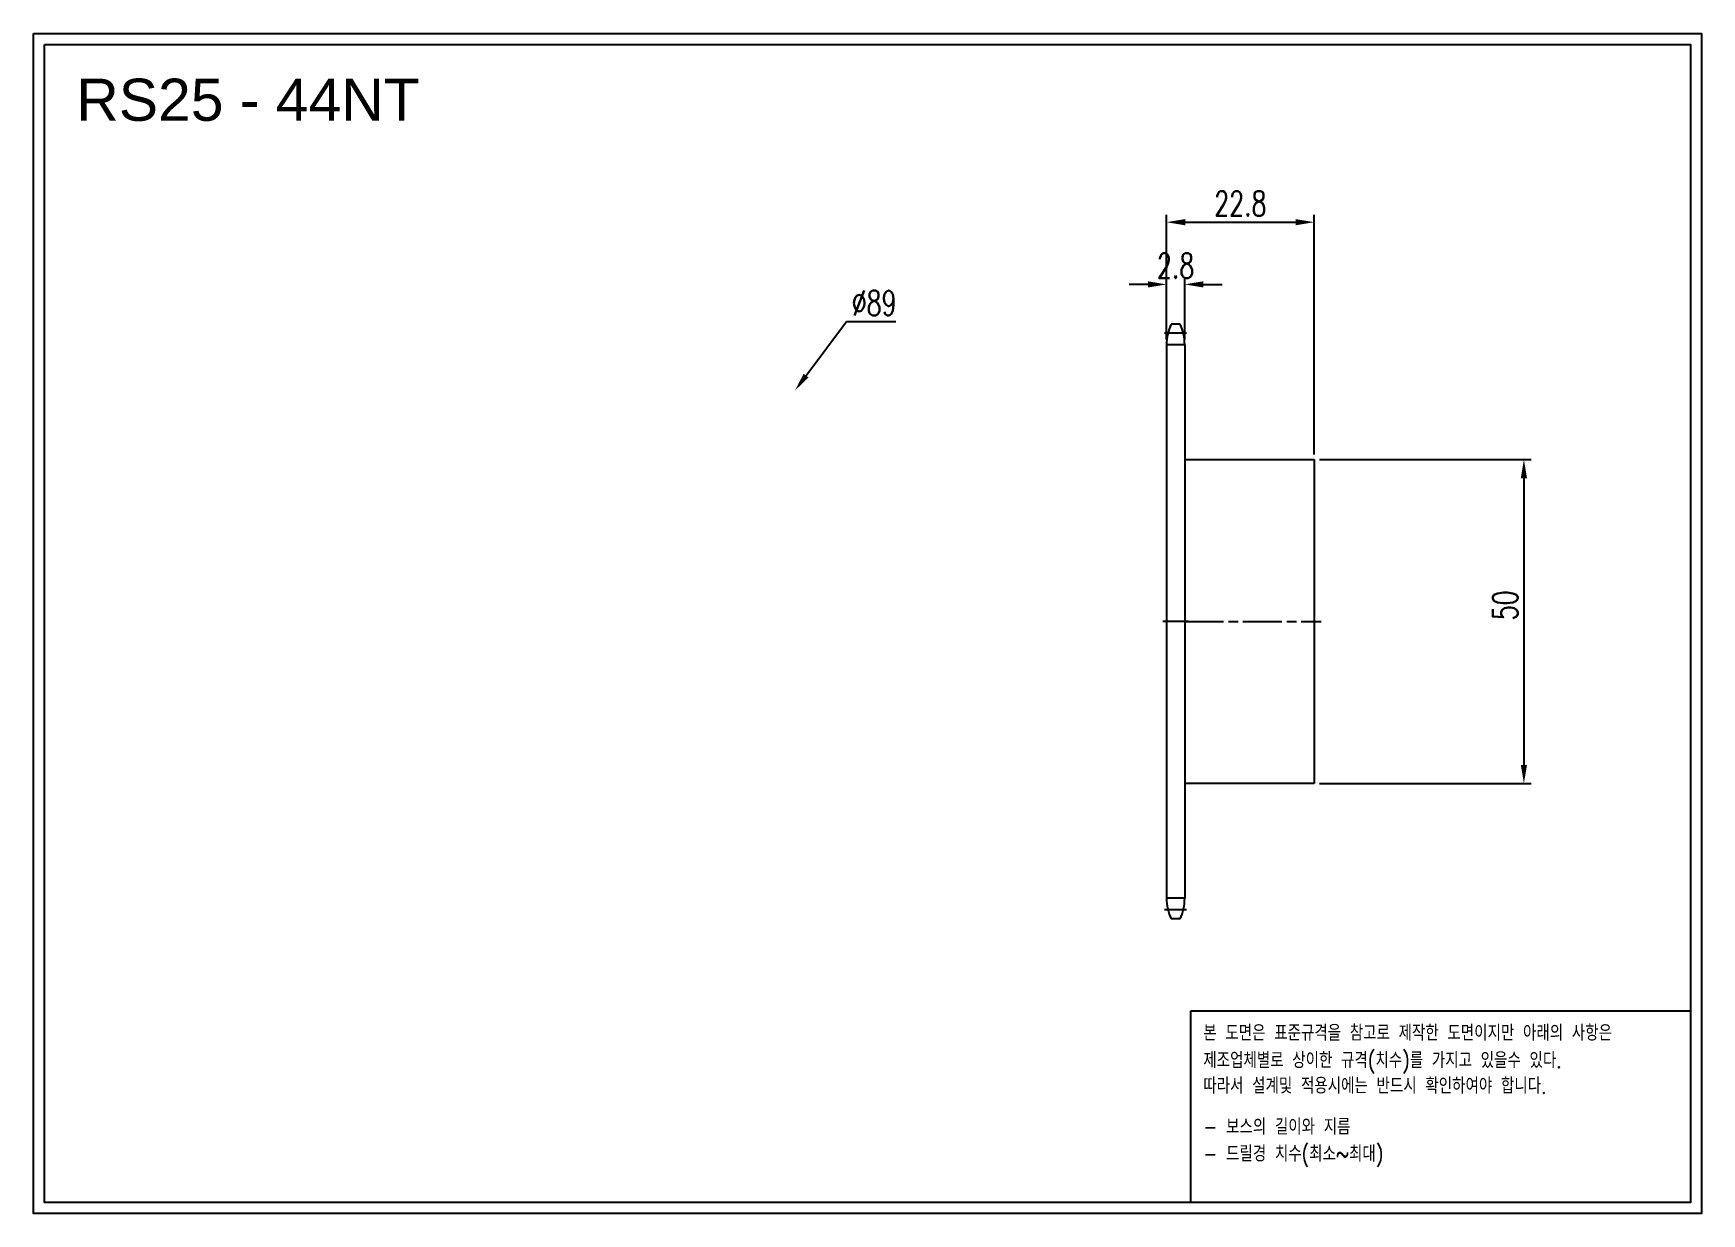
# Model space of a CAD drawing. Header units: millimetres. Extents: x -67051 to -66793, y 1720 to 1903.
import ezdxf

# ---------------------------------------------------------------- set-up
doc = ezdxf.new("R2010")
doc.units = ezdxf.units.MM
for name, pattern in [('AM_ISO02W050', [7.5, 6, -1.5]), ('AM_ISO02W050x2', [3.75, 3, -0.75]), ('AM_ISO08W050', [18, 12, -1.5, 3, -1.5]), ('AM_ISO08W050x2', [9, 6, -0.75, 1.5, -0.75])]:
    doc.linetypes.add(name, pattern=pattern)
for name, color, linetype, lineweight in [('AM_3N', 6, 'AM_ISO02W050', 25), ('AM_7', 4, 'AM_ISO08W050', 25), ('AM_7N', 4, 'AM_ISO08W050', 25)]:
    doc.layers.add(name, color=color, linetype=linetype, lineweight=lineweight)
doc.layers.add('S-DIM', color=7, linetype='Continuous')
doc.styles.add('HAN', font='ROMANS.shx', dxfattribs={"width": 0.7, "bigfont": 'whgtxt.shx'})
doc.styles.add('HSG', font='SIMPLEX.shx', dxfattribs={"width": 0.7, "bigfont": 'HSG.shx'})
doc.styles.get("Standard").update_dxf_attribs({"font": 'arial.ttf'})
doc.dimstyles.new('APP4', dxfattribs={"dimscale": 1.6, "dimtxt": 2.4, "dimasz": 1.8, "dimexe": 0.7, "dimexo": 0.5, "dimgap": 0.6, "dimtad": 1, "dimtoh": 1, "dimdec": 1, "dimrnd": 0.01, "dimzin": 9, "dimdsep": 46, "dimtxsty": 'HSG', "dimcen": 0, "dimclrd": 1, "dimclre": 1, "dimclrt": 256, "dimazin": 2, "dimtp": 1, "dimtm": 1, "dimtfac": 0.5, "dimtdec": 1, "dimtofl": 0, "dimtmove": 0, "dimatfit": 3, "dimfxl": 0, "dimtvp": 1, "dimtolj": 2, "dimlwd": -1, "dimlwe": -1, "dimarcsym": 0})

# ---------------------------------------------------------------- blocks, each defined once
blk = doc.blocks.new('*D2')
at = {"layer": 'Defpoints', "color": 0, "transparency": 16777216}
for p in [(-66853.07, 1836.75), (-66853.07, 1786.75), (-66820.69, 1786.75)]:
    blk.add_point(p, dxfattribs=at)
at = {"layer": 'S-DIM', "color": 1, "transparency": 16777216}
for p, q in [((-66852.27, 1836.75), (-66819.57, 1836.75)), ((-66820.69, 1833.87), (-66820.69, 1789.63)), ((-66852.27, 1786.75), (-66819.57, 1786.75))]:
    blk.add_line(p, q, dxfattribs=at)
for points in [[(-66821.17, 1833.87), (-66820.21, 1833.87), (-66820.69, 1836.75)], [(-66821.17, 1789.63), (-66820.21, 1789.63), (-66820.69, 1786.75)]]:
    blk.add_solid(points, dxfattribs=at)
at = {"layer": 'S-DIM', "transparency": 16777216, "insert": (-66823.57, 1814.25), "char_height": 3.84, "attachment_point": 5, "rotation": 90, "style": 'HSG'}
blk.add_mtext('\\A2;50', dxfattribs=at)
blk = doc.blocks.new('fyjkfytuj')
for p, q in [((-66537.93, 409.63), (-66517.93, 409.63)), ((-66517.93, 409.63), (-66517.93, 359.63)), ((-66517.93, 359.63), (-66537.93, 359.63))]:
    blk.add_line(p, q)
at = {"layer": 'AM_7N', "linetype": 'AM_ISO08W050x2'}
blk.add_line((-66537.93, 384.63), (-66516.85, 384.63), dxfattribs=at)
blk = doc.blocks.new('*D3')
at = {"layer": 'Defpoints', "color": 0, "transparency": 16777216}
for p in [(-66933.26, 1847.39), (-66986.58, 1776.11)]:
    blk.add_point(p, dxfattribs=at)
at = {"layer": 'S-DIM', "color": 1, "transparency": 16777216}
for p, q in [((-66925.31, 1858.02), (-66931.54, 1849.69)), ((-66917.7, 1858.02), (-66925.31, 1858.02))]:
    blk.add_line(p, q, dxfattribs=at)
blk.add_solid([(-66931.92, 1849.98), (-66931.16, 1849.41), (-66933.26, 1847.39)], dxfattribs=at)
at = {"layer": 'S-DIM', "transparency": 16777216, "insert": (-66921.03, 1860.9), "char_height": 3.84, "attachment_point": 5, "style": 'HSG'}
blk.add_mtext('\\A2;∅89', dxfattribs=at)
blk = doc.blocks.new('*D4')
at = {"layer": 'Defpoints', "color": 0, "transparency": 16777216}
for p in [(-66873.07, 1863.78), (-66875.87, 1854.46), (-66873.07, 1854.46)]:
    blk.add_point(p, dxfattribs=at)
at = {"layer": 'S-DIM', "color": 1, "transparency": 16777216}
for p, q in [((-66878.75, 1863.78), (-66881.63, 1863.78)), ((-66875.87, 1855.26), (-66875.87, 1864.9)), ((-66873.07, 1855.26), (-66873.07, 1864.9)), ((-66870.19, 1863.78), (-66867.31, 1863.78))]:
    blk.add_line(p, q, dxfattribs=at)
for points in [[(-66878.75, 1864.26), (-66878.75, 1863.3), (-66875.87, 1863.78)], [(-66870.19, 1864.26), (-66870.19, 1863.3), (-66873.07, 1863.78)]]:
    blk.add_solid(points, dxfattribs=at)
at = {"layer": 'S-DIM', "transparency": 16777216, "insert": (-66874.47, 1866.66), "char_height": 3.84, "attachment_point": 5, "style": 'HSG'}
blk.add_mtext('\\A2;2.8', dxfattribs=at)
blk = doc.blocks.new('*D5')
at = {"layer": 'Defpoints', "color": 0, "transparency": 16777216}
for p in [(-66853.07, 1873.38), (-66875.87, 1854.46), (-66853.07, 1836.75)]:
    blk.add_point(p, dxfattribs=at)
at = {"layer": 'S-DIM', "color": 1, "transparency": 16777216}
for p, q in [((-66875.87, 1855.26), (-66875.87, 1874.5)), ((-66872.99, 1873.38), (-66855.95, 1873.38)), ((-66853.07, 1837.55), (-66853.07, 1874.5))]:
    blk.add_line(p, q, dxfattribs=at)
for points in [[(-66872.99, 1873.86), (-66872.99, 1872.9), (-66875.87, 1873.38)], [(-66855.95, 1873.86), (-66855.95, 1872.9), (-66853.07, 1873.38)]]:
    blk.add_solid(points, dxfattribs=at)
at = {"layer": 'S-DIM', "transparency": 16777216, "insert": (-66864.47, 1876.26), "char_height": 3.84, "attachment_point": 5, "style": 'HSG'}
blk.add_mtext('\\A2;22.8', dxfattribs=at)
blk = doc.blocks.new('notice1')
at = {"color": 4}
blk.add_lwpolyline([(-22142.12, 1735.9), (-22053.8, 1735.9), (-22053.8, 1702.07), (-22142.12, 1702.07)], close=True, dxfattribs=at)
at = {"color": 4, "style": 'HAN', "width": 0.8}
for s, p in [('본 도면은 표준규격을 참고로 제작한 도면이지만 아래의 사항은', (-22139.9, 1730.62)), ('제조업체별로 상이한 규격(치수)를 가지고 있을수 있다.', (-22139.9, 1725.78)), ('따라서 설계및 적용시에는 반드시 확인하여야 합니다.', (-22139.9, 1721.28)), ('- 보스의 길이와 지름', (-22139.9, 1714.03)), ('- 드릴경 치수(최소~최대)', (-22139.9, 1709.27))]:
    blk.add_text(s, height=2.7949, dxfattribs=at).set_placement(p)

msp = doc.modelspace()

# ---------------------------------------------------------------- linework, layer by layer
for p, q in [((-66873.78, 1857.66), (-66875.16, 1857.66)), ((-66875.87, 1854.46), (-66875.87, 1769.04)), ((-66873.07, 1854.46), (-66873.07, 1769.04)), ((-66873.78, 1765.84), (-66875.16, 1765.84))]:
    msp.add_line(p, q)
for points in [[(-67050.86, 1902.52), (-66793.24, 1902.52), (-66793.24, 1720.37), (-67050.86, 1720.37)], [(-67049.13, 1900.79), (-66794.98, 1900.79), (-66794.98, 1722.1), (-67049.13, 1722.1)]]:
    msp.add_lwpolyline(points, close=True)
for centre, start, end in [((-66868.27, 1854.46), 155.0989, 180), ((-66880.67, 1854.46), 0, 24.9011), ((-66868.27, 1769.04), 180, 204.9011), ((-66880.67, 1769.04), 335.0989, 0)]:
    msp.add_arc(centre, 7.6, start, end)
at = {"layer": 'AM_3N', "linetype": 'AM_ISO02W050x2'}
for p, q in [((-66873.07, 1854.46), (-66875.87, 1854.46)), ((-66873.07, 1769.04), (-66875.87, 1769.04))]:
    msp.add_line(p, q, dxfattribs=at)
at = {"layer": 'AM_7', "linetype": 'AM_ISO08W050x2'}
for p, q in [((-66872.8, 1856.25), (-66876.18, 1856.25)), ((-66872.49, 1811.75), (-66876.45, 1811.75)), ((-66872.8, 1767.24), (-66876.18, 1767.24))]:
    msp.add_line(p, q, dxfattribs=at)

# ---------------------------------------------------------------- block references
msp.add_blockref('fyjkfytuj', (-335.14, 1427.12))
at = {"xscale": 0.8735999999999999, "yscale": 0.8735999999999999, "zscale": 0.8735999999999999}
msp.add_blockref('notice1', (-47528.78, 235.18), dxfattribs=at)

# ---------------------------------------------------------------- texts
msp.add_text('RS25 - 44NT', height=6.5055).set_placement((-67044.23, 1889.03))

# ---------------------------------------------------------------- dimensions: what is measured, and where the dimension line sits
at = {"layer": 'S-DIM'}
dim = msp.add_linear_dim(base=(-66853.07, 1873.38), p1=(-66875.87, 1854.46), p2=(-66853.07, 1836.75), dimstyle='APP4', dxfattribs=at)
dim.commit()
dim.dimension.update_dxf_attribs({"geometry": '*D5', "text_midpoint": (-66864.47, 1876.26)})
dim = msp.add_linear_dim(base=(-66873.07, 1863.78), p1=(-66875.87, 1854.46), p2=(-66873.07, 1854.46), dimstyle='APP4', dxfattribs=at)
dim.commit()
dim.dimension.update_dxf_attribs({"geometry": '*D4', "text_midpoint": (-66874.47, 1863.78), "dimtype": 128})
dim = msp.add_diameter_dim_2p(p1=(-66986.58, 1776.11), p2=(-66933.26, 1847.39), dimstyle='APP4', dxfattribs=at)
dim.commit()
dim.dimension.update_dxf_attribs({"geometry": '*D3', "text_midpoint": (-66921.03, 1858.02), "dimtype": 131})
dim = msp.add_linear_dim(base=(-66820.69, 1786.75), p1=(-66853.07, 1836.75), p2=(-66853.07, 1786.75), angle=90, dimstyle='APP4', dxfattribs=at)
dim.commit()
dim.dimension.update_dxf_attribs({"geometry": '*D2', "text_midpoint": (-66820.69, 1814.25), "dimtype": 128})

doc.saveas('drawing.dxf')
